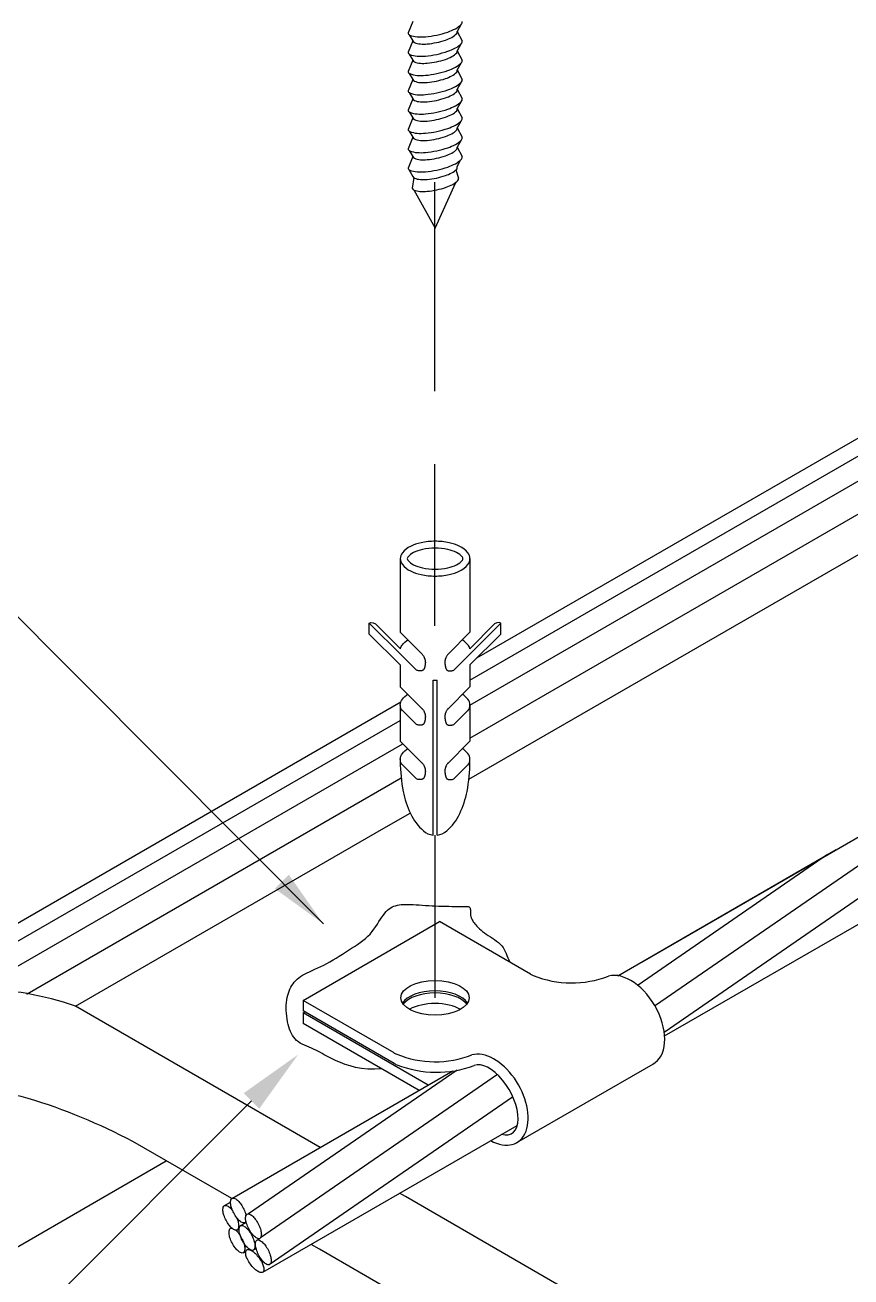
# Model space of a CAD drawing. Header units: millimetres. Extents: x -6476.3 to -6460.6, y -4783.2 to -4766.7.
# Drawn here: x -6471.027 to -6468.516, y -4774.077 to -4770.271 of the extents above; entities that cross this region are included whole.
import ezdxf

# ---------------------------------------------------------------- set-up
doc = ezdxf.new("R2010")
doc.units = ezdxf.units.MM
doc.header["$LTSCALE"] = 10
doc.linetypes.add('DASHDOT', pattern=[1, 0.5, -0.25, 0, -0.25])
doc.layers.add('Termotécnica', color=7, linetype='Continuous')

msp = doc.modelspace()

# ---------------------------------------------------------------- linework, layer by layer
at = {"layer": 'Termotécnica', "color": 2}
for p, q in [((-6469.8476, -4770.2604), (-6469.8626, -4770.2952)), ((-6469.7009, -4770.2688), (-6469.7128, -4770.2905)), ((-6469.7128, -4770.2905), (-6469.698, -4770.3189)), ((-6469.8476, -4770.3191), (-6469.8626, -4770.3538)), ((-6469.8588, -4770.3006), (-6469.8476, -4770.3191)), ((-6469.7009, -4770.3274), (-6469.7128, -4770.3491)), ((-6469.8588, -4770.3593), (-6469.8476, -4770.3777)), ((-6469.7128, -4770.3491), (-6469.698, -4770.3775)), ((-6469.8476, -4770.3777), (-6469.8626, -4770.4125)), ((-6469.7009, -4770.3861), (-6469.7128, -4770.4077)), ((-6469.7128, -4770.4077), (-6469.698, -4770.4362)), ((-6469.8476, -4770.4363), (-6469.8626, -4770.4711)), ((-6469.8588, -4770.4179), (-6469.8476, -4770.4363)), ((-6469.7009, -4770.4447), (-6469.7128, -4770.4664)), ((-6469.8588, -4770.4766), (-6469.8476, -4770.495)), ((-6469.7128, -4770.4664), (-6469.698, -4770.4948)), ((-6469.8476, -4770.495), (-6469.8626, -4770.5297)), ((-6469.7009, -4770.5033), (-6469.7128, -4770.525)), ((-6469.7128, -4770.525), (-6469.698, -4770.5534)), ((-6469.8476, -4770.5536), (-6469.8626, -4770.5884)), ((-6469.8588, -4770.5352), (-6469.8476, -4770.5536)), ((-6469.7009, -4770.562), (-6469.7128, -4770.5836)), ((-6469.8588, -4770.5938), (-6469.8476, -4770.6123)), ((-6469.7128, -4770.5836), (-6469.698, -4770.6121)), ((-6469.8476, -4770.6123), (-6469.8626, -4770.647)), ((-6469.7009, -4770.6206), (-6469.7128, -4770.6423)), ((-6469.8476, -4770.6709), (-6469.8626, -4770.7057)), ((-6469.8588, -4770.6525), (-6469.8476, -4770.6709)), ((-6469.7128, -4770.6423), (-6469.698, -4770.6707)), ((-6469.8597, -4770.7105), (-6469.8476, -4770.7311)), ((-6469.717, -4770.7113), (-6469.7092, -4770.7369)), ((-6469.7128, -4770.7025), (-6469.703, -4770.6813)), ((-6469.8453, -4770.735), (-6469.8499, -4770.7668)), ((-6469.7802, -4770.8882), (-6469.7174, -4770.7494)), ((-6469.845, -4770.7723), (-6469.7802, -4770.8882)), ((-6470.1198, -4773.0039), (-6471.4069, -4771.7112)), ((-6469.8861, -4771.8934), (-6469.8861, -4772.1168)), ((-6469.6744, -4771.8934), (-6469.6744, -4772.1168)), ((-6469.1511, -4773.1188), (-6467.2634, -4772.03)), ((-6469.9802, -4772.1225), (-6469.9802, -4772.0892)), ((-6469.8804, -4772.189), (-6469.9802, -4772.0892)), ((-6469.8861, -4772.2166), (-6469.9802, -4772.1225)), ((-6469.8855, -4772.1673), (-6469.9612, -4772.0916)), ((-6469.8861, -4772.1168), (-6469.8195, -4772.1833)), ((-6469.6744, -4772.1168), (-6469.7409, -4772.1833)), ((-6469.6801, -4772.189), (-6469.5803, -4772.0892)), ((-6469.675, -4772.1673), (-6469.5993, -4772.0916)), ((-6469.6744, -4772.2166), (-6469.5803, -4772.1225)), ((-6469.5803, -4772.1225), (-6469.5803, -4772.0892)), ((-6469.8804, -4772.189), (-6469.8371, -4772.2323)), ((-6469.6801, -4772.189), (-6469.7234, -4772.2323)), ((-6469.8861, -4772.2166), (-6469.8861, -4772.2831)), ((-6469.6744, -4772.2166), (-6469.6744, -4772.2831)), ((-6469.0833, -4773.3442), (-6467.1012, -4772.2025)), ((-6469.7861, -4772.7339), (-6469.7861, -4772.263)), ((-6469.7861, -4772.263), (-6469.7744, -4772.263)), ((-6469.7744, -4772.7339), (-6469.7744, -4772.263)), ((-6469.8861, -4772.2831), (-6469.8176, -4772.3516)), ((-6469.6744, -4772.2831), (-6469.7429, -4772.3516)), ((-6469.8861, -4772.3382), (-6469.8861, -4772.4484)), ((-6469.6744, -4772.3382), (-6469.6744, -4772.4484)), ((-6469.8804, -4772.3543), (-6469.8371, -4772.3976)), ((-6469.6801, -4772.3543), (-6469.7234, -4772.3976)), ((-6469.8861, -4772.4484), (-6469.8176, -4772.5168)), ((-6469.6744, -4772.4484), (-6469.7429, -4772.5168)), ((-6469.8804, -4772.5195), (-6469.8371, -4772.5628)), ((-6469.6801, -4772.5195), (-6469.7234, -4772.5628)), ((-6469.225, -4773.1615), (-6468.5608, -4772.778)), ((-6470.1816, -4773.2364), (-6469.7667, -4772.9969)), ((-6469.4898, -4773.1567), (-6469.7667, -4772.9969)), ((-6469.1511, -4773.1188), (-6469.1502, -4773.1183)), ((-6469.9047, -4773.3962), (-6470.1816, -4773.2364)), ((-6470.1816, -4773.2364), (-6470.1816, -4773.2683)), ((-6469.905, -4773.428), (-6470.1816, -4773.2683)), ((-6470.1816, -4773.2747), (-6470.176, -4773.2715)), ((-6469.8014, -4773.4942), (-6470.1816, -4773.2747)), ((-6470.1816, -4773.2747), (-6470.1816, -4773.3067)), ((-6469.8291, -4773.5102), (-6470.1816, -4773.3067)), ((-6470.3982, -4773.8387), (-6469.726, -4773.4507)), ((-6469.5318, -4773.6687), (-6469.1169, -4773.4292)), ((-6472.2702, -4775.474), (-6470.3382, -4773.5421)), ((-6470.304, -4774.0628), (-6469.5307, -4773.6164)), ((-6470.4203, -4773.8603), (-6470.4018, -4773.8497)), ((-6470.3713, -4773.9213), (-6470.3544, -4773.9115)), ((-6470.3812, -4773.9343), (-6470.3758, -4773.9312)), ((-6470.328, -4773.9832), (-6470.3262, -4773.9822)), ((-6470.3225, -4773.9658), (-6470.3126, -4773.9601)), ((-6470.3635, -4774.0037), (-6470.3557, -4773.9992)), ((-6470.3465, -4773.9939), (-6470.3447, -4773.9929)), ((-6470.3319, -4773.9951), (-6470.3245, -4773.9909))]:
    msp.add_line(p, q, dxfattribs=at)
at = {"layer": 'Termotécnica', "color": 1}
for p, q in [((-6469.6744, -4772.3387), (-6466.8234, -4770.6927)), ((-6469.6744, -4772.2628), (-6466.9746, -4770.704)), ((-6469.6744, -4772.4394), (-6466.6725, -4770.7062)), ((-6469.6774, -4772.5639), (-6466.5258, -4770.7443)), ((-6467.2352, -4772.06), (-6469.0843, -4773.3339)), ((-6471.3218, -4773.2139), (-6469.8861, -4772.385)), ((-6467.8164, -4772.3604), (-6469.1104, -4773.2519)), ((-6471.1707, -4773.2025), (-6469.8781, -4772.4563)), ((-6471.0197, -4773.2161), (-6469.8835, -4772.5601)), ((-6469.936, -4772.7133), (-6469.8559, -4772.667)), ((-6470.873, -4773.2542), (-6469.936, -4772.7133)), ((-6468.5874, -4772.7933), (-6469.1635, -4773.1902)), ((-6469.7133, -4773.4485), (-6470.3473, -4773.8853)), ((-6469.5906, -4773.4622), (-6470.3106, -4773.9582)), ((-6469.5449, -4773.5306), (-6470.2845, -4774.0402))]:
    msp.add_line(p, q, dxfattribs=at)
at = {"layer": 'Termotécnica', "color": 1, "linetype": 'DASHDOT'}
for p, q in [((-6469.7811, -4771.3842), (-6469.7811, -4770.7486)), ((-6469.7811, -4772.0973), (-6469.7811, -4771.6065)), ((-6469.7805, -4773.2284), (-6469.7805, -4772.7339))]:
    msp.add_line(p, q, dxfattribs=at)
at = {"layer": 'Termotécnica', "color": 3}
for p, q in [((-6469.653, -4772.1952), (-6467.2124, -4770.7862)), ((-6471.565, -4773.2991), (-6469.8845, -4772.3289)), ((-6470.1293, -4773.6835), (-6470.873, -4773.2542)), ((-6470.3984, -4773.839), (-6470.699, -4773.6654)), ((-6471.8275, -4774.4345), (-6470.5972, -4773.7242)), ((-6469.8704, -4773.833), (-6469.8882, -4773.8228)), ((-6468.7656, -4774.4709), (-6469.8704, -4773.833)), ((-6470.132, -4773.9928), (-6470.1573, -4773.9782)), ((-6468.8951, -4774.7069), (-6470.132, -4773.9928))]:
    msp.add_line(p, q, dxfattribs=at)
at = {"layer": 'Termotécnica', "color": 1}
for points in [[(-6469.8626, -4770.2952, 0.24548), (-6469.8574, -4770.3015, 0.082009), (-6469.8349, -4770.3068, 0.04047), (-6469.8095, -4770.3066, 0.029714), (-6469.7752, -4770.3014, 0.029714), (-6469.7419, -4770.2922, 0.04047), (-6469.7185, -4770.2821, 0.082009), (-6469.7002, -4770.2681, 0.24548), (-6469.698, -4770.2603, 0.24548)], [(-6469.8476, -4770.3191, 0.24548), (-6469.8433, -4770.3242, 0.082009), (-6469.8249, -4770.3286, 0.04047), (-6469.8041, -4770.3284, 0.029714), (-6469.7761, -4770.3242, 0.029714), (-6469.7488, -4770.3167, 0.04047), (-6469.7296, -4770.3084, 0.082009), (-6469.7146, -4770.2969, 0.24548), (-6469.7128, -4770.2905, 0.24548)], [(-6469.8626, -4770.3538, 0.24548), (-6469.8574, -4770.3601, 0.082009), (-6469.8349, -4770.3655, 0.04047), (-6469.8095, -4770.3652, 0.029714), (-6469.7752, -4770.3601, 0.029714), (-6469.7419, -4770.3509, 0.04047), (-6469.7185, -4770.3408, 0.082009), (-6469.7002, -4770.3267, 0.24548), (-6469.698, -4770.3189, 0.24548)], [(-6469.8476, -4770.3777, 0.24548), (-6469.8433, -4770.3828, 0.082009), (-6469.8249, -4770.3872, 0.04047), (-6469.8041, -4770.387, 0.029714), (-6469.7761, -4770.3828, 0.029714), (-6469.7488, -4770.3753, 0.04047), (-6469.7296, -4770.367, 0.082009), (-6469.7146, -4770.3555, 0.24548), (-6469.7128, -4770.3491, 0.24548)], [(-6469.8626, -4770.4125, 0.24548), (-6469.8574, -4770.4187, 0.082009), (-6469.8349, -4770.4241, 0.04047), (-6469.8095, -4770.4239, 0.029714), (-6469.7752, -4770.4187, 0.029714), (-6469.7419, -4770.4095, 0.04047), (-6469.7185, -4770.3994, 0.082009), (-6469.7002, -4770.3854, 0.24548), (-6469.698, -4770.3775, 0.24548)], [(-6469.8476, -4770.4363, 0.24548), (-6469.8433, -4770.4415, 0.082009), (-6469.8249, -4770.4459, 0.04047), (-6469.8041, -4770.4457, 0.029714), (-6469.7761, -4770.4415, 0.029714), (-6469.7488, -4770.4339, 0.04047), (-6469.7296, -4770.4256, 0.082009), (-6469.7146, -4770.4141, 0.24548), (-6469.7128, -4770.4077, 0.24548)], [(-6469.8626, -4770.4711, 0.24548), (-6469.8574, -4770.4774, 0.082009), (-6469.8349, -4770.4828, 0.04047), (-6469.8095, -4770.4825, 0.029714), (-6469.7752, -4770.4773, 0.029714), (-6469.7419, -4770.4682, 0.04047), (-6469.7185, -4770.458, 0.082009), (-6469.7002, -4770.444, 0.24548), (-6469.698, -4770.4362, 0.24548)], [(-6469.8476, -4770.495, 0.24548), (-6469.8433, -4770.5001, 0.082009), (-6469.8249, -4770.5045, 0.04047), (-6469.8041, -4770.5043, 0.029714), (-6469.7761, -4770.5001, 0.029714), (-6469.7488, -4770.4926, 0.04047), (-6469.7296, -4770.4843, 0.082009), (-6469.7146, -4770.4728, 0.24548), (-6469.7128, -4770.4664, 0.24548)], [(-6469.8626, -4770.5297, 0.24548), (-6469.8574, -4770.536, 0.082009), (-6469.8349, -4770.5414, 0.04047), (-6469.8095, -4770.5411, 0.029714), (-6469.7752, -4770.536, 0.029714), (-6469.7419, -4770.5268, 0.04047), (-6469.7185, -4770.5167, 0.082009), (-6469.7002, -4770.5026, 0.24548), (-6469.698, -4770.4948, 0.24548)], [(-6469.8476, -4770.5536, 0.24548), (-6469.8433, -4770.5587, 0.082009), (-6469.8249, -4770.5632, 0.04047), (-6469.8041, -4770.563, 0.029714), (-6469.7761, -4770.5587, 0.029714), (-6469.7488, -4770.5512, 0.04047), (-6469.7296, -4770.5429, 0.082009), (-6469.7146, -4770.5314, 0.24548), (-6469.7128, -4770.525, 0.24548)], [(-6469.8626, -4770.5884, 0.24548), (-6469.8574, -4770.5946, 0.082009), (-6469.8349, -4770.6, 0.04047), (-6469.8095, -4770.5998, 0.029714), (-6469.7752, -4770.5946, 0.029714), (-6469.7419, -4770.5854, 0.04047), (-6469.7185, -4770.5753, 0.082009), (-6469.7002, -4770.5613, 0.24548), (-6469.698, -4770.5534, 0.24548)], [(-6469.8476, -4770.6123, 0.24548), (-6469.8433, -4770.6174, 0.082009), (-6469.8249, -4770.6218, 0.04047), (-6469.8041, -4770.6216, 0.029714), (-6469.7761, -4770.6174, 0.029714), (-6469.7488, -4770.6098, 0.04047), (-6469.7296, -4770.6016, 0.082009), (-6469.7146, -4770.5901, 0.24548), (-6469.7128, -4770.5836, 0.24548)], [(-6469.8626, -4770.647, 0.24548), (-6469.8574, -4770.6533, 0.082009), (-6469.8349, -4770.6587, 0.04047), (-6469.8095, -4770.6584, 0.029714), (-6469.7752, -4770.6533, 0.029714), (-6469.7419, -4770.6441, 0.04047), (-6469.7185, -4770.634, 0.082009), (-6469.7002, -4770.6199, 0.24548), (-6469.698, -4770.6121, 0.24548)], [(-6469.8626, -4770.7057, 0.24548), (-6469.8574, -4770.7119, 0.082009), (-6469.8349, -4770.7173, 0.04047), (-6469.8095, -4770.7171, 0.029714), (-6469.7752, -4770.7119, 0.029714), (-6469.7419, -4770.7027, 0.04047), (-6469.7185, -4770.6926, 0.082009), (-6469.7002, -4770.6785, 0.24548), (-6469.698, -4770.6707, 0.24548)], [(-6469.8476, -4770.6709, 0.24548), (-6469.8433, -4770.676, 0.082009), (-6469.8249, -4770.6804, 0.04047), (-6469.8041, -4770.6802, 0.029714), (-6469.7761, -4770.676, 0.029714), (-6469.7488, -4770.6685, 0.04047), (-6469.7296, -4770.6602, 0.082009), (-6469.7146, -4770.6487, 0.24548), (-6469.7128, -4770.6423, 0.24548)], [(-6469.8476, -4770.7311, 0.24548), (-6469.8433, -4770.7362, 0.082009), (-6469.8249, -4770.7406, 0.04047), (-6469.8041, -4770.7404, 0.029714), (-6469.7761, -4770.7362, 0.029714), (-6469.7488, -4770.7287, 0.04047), (-6469.7296, -4770.7204, 0.082009), (-6469.7146, -4770.7089, 0.24548), (-6469.7128, -4770.7025, 0.24548)], [(-6469.8499, -4770.7668, 0.24548), (-6469.8455, -4770.7721, 0.082009), (-6469.8262, -4770.7767, 0.04047), (-6469.8045, -4770.7765, 0.029714), (-6469.7752, -4770.7721, 0.029714), (-6469.7467, -4770.7642, 0.04047), (-6469.7267, -4770.7556, 0.082009), (-6469.711, -4770.7436, 0.24548), (-6469.7092, -4770.7369, 0.24548)]]:
    msp.add_lwpolyline(points, format="xyb", dxfattribs=at)
at = {"layer": 'Termotécnica', "color": 2}
for points in [[(-6469.6744, -4771.8934, 0.174705), (-6469.6809, -4771.8755, 0.104203), (-6469.7054, -4771.856, 0.064948), (-6469.7374, -4771.8449, 0.051099), (-6469.7802, -4771.8405, 0.051099), (-6469.823, -4771.8449, 0.064948), (-6469.8551, -4771.856, 0.104203), (-6469.8796, -4771.8755, 0.174705), (-6469.8861, -4771.8934, 0.174705), (-6469.8796, -4771.9113, 0.104203), (-6469.8551, -4771.9308, 0.064948), (-6469.823, -4771.9419, 0.051099), (-6469.7802, -4771.9463, 0.051099), (-6469.7374, -4771.9419, 0.064948), (-6469.7054, -4771.9308, 0.104203), (-6469.6809, -4771.9113, 0.174705)], [(-6469.6956, -4771.8934, 0.174705), (-6469.6972, -4771.889, 0.104203), (-6469.7149, -4771.8749, 0.064948), (-6469.7417, -4771.8656, 0.051099), (-6469.7802, -4771.8616, 0.051099), (-6469.8187, -4771.8656, 0.064948), (-6469.8456, -4771.8749, 0.104203), (-6469.8633, -4771.889, 0.174705), (-6469.8649, -4771.8934, 0.174705), (-6469.8633, -4771.8978, 0.104203), (-6469.8456, -4771.9119, 0.064948), (-6469.8187, -4771.9212, 0.051099), (-6469.7802, -4771.9251, 0.051099), (-6469.7417, -4771.9212, 0.064948), (-6469.7149, -4771.9119, 0.104203), (-6469.6972, -4771.8978, 0.174705)], [(-6470.3131, -4773.9604, -0.207457), (-6470.3187, -4773.9607, -0.095933), (-6470.3289, -4773.9547, -0.052726), (-6470.3377, -4773.9452, -0.039847), (-6470.3468, -4773.9306, -0.039847), (-6470.3534, -4773.9148, -0.052726), (-6470.3561, -4773.9022, -0.095933), (-6470.3552, -4773.8904, -0.207457), (-6470.3516, -4773.886, -0.207457), (-6470.3459, -4773.8856, -0.095933), (-6470.3357, -4773.8916, -0.052726), (-6470.327, -4773.9012, -0.039847), (-6470.3179, -4773.9157, -0.039847), (-6470.3113, -4773.9315, -0.052726), (-6470.3085, -4773.9442, -0.095933), (-6470.3095, -4773.956, -0.207457)], [(-6470.3327, -4773.9956, -0.207457), (-6470.3383, -4773.996, -0.095933), (-6470.3485, -4773.99, -0.052726), (-6470.3573, -4773.9804, -0.039847), (-6470.3664, -4773.9659, -0.039847), (-6470.373, -4773.9501, -0.052726), (-6470.3758, -4773.9374, -0.095933), (-6470.3748, -4773.9256, -0.207457), (-6470.3712, -4773.9213, -0.207457), (-6470.3656, -4773.9209, -0.095933), (-6470.3554, -4773.9269, -0.052726), (-6470.3466, -4773.9364, -0.039847), (-6470.3375, -4773.951, -0.039847), (-6470.3309, -4773.9668, -0.052726), (-6470.3281, -4773.9794, -0.095933), (-6470.3291, -4773.9912, -0.207457)], [(-6470.2832, -4774.0397, -0.207457), (-6470.2889, -4774.0401, -0.095933), (-6470.2991, -4774.0341, -0.052726), (-6470.3078, -4774.0245, -0.039847), (-6470.3169, -4774.01, -0.039847), (-6470.3235, -4773.9942, -0.052726), (-6470.3263, -4773.9815, -0.095933), (-6470.3253, -4773.9697, -0.207457), (-6470.3217, -4773.9653, -0.207457), (-6470.3161, -4773.9649, -0.095933), (-6470.3059, -4773.9709, -0.052726), (-6470.2971, -4773.9805, -0.039847), (-6470.288, -4773.995, -0.039847), (-6470.2814, -4774.0108, -0.052726), (-6470.2787, -4774.0235, -0.095933), (-6470.2796, -4774.0353, -0.207457)], [(-6470.304, -4774.0628, -0.207457), (-6470.3095, -4774.064, -0.095933), (-6470.3205, -4774.0596, -0.052726), (-6470.3305, -4774.0514, -0.039847), (-6470.3416, -4774.0384, -0.039847), (-6470.3505, -4774.0237, -0.052726), (-6470.3551, -4774.0116, -0.095933), (-6470.3558, -4773.9997, -0.207457), (-6470.3529, -4773.9949, -0.207457), (-6470.3474, -4773.9937, -0.095933), (-6470.3364, -4773.9981, -0.052726), (-6470.3264, -4774.0063, -0.039847), (-6470.3153, -4774.0194, -0.039847), (-6470.3064, -4774.034, -0.052726), (-6470.3018, -4774.0462, -0.095933), (-6470.3011, -4774.058, -0.207457)]]:
    msp.add_lwpolyline(points, format="xyb", close=True, dxfattribs=at)
for points in [[(-6469.9802, -4772.0892), (-6469.9754, -4772.0873), (-6469.9682, -4772.0882), (-6469.9612, -4772.0916)], [(-6469.5803, -4772.0892), (-6469.5851, -4772.0873), (-6469.5923, -4772.0882), (-6469.5993, -4772.0916)], [(-6469.8195, -4772.1833), (-6469.8182, -4772.1855), (-6469.817, -4772.1874), (-6469.8159, -4772.1891), (-6469.815, -4772.1907), (-6469.8143, -4772.1921), (-6469.8136, -4772.1934), (-6469.8131, -4772.1946), (-6469.8126, -4772.1956), (-6469.8122, -4772.1966), (-6469.8119, -4772.1975), (-6469.8116, -4772.1984), (-6469.8113, -4772.1992), (-6469.8111, -4772.2), (-6469.8109, -4772.2008), (-6469.8107, -4772.2016), (-6469.8105, -4772.2024), (-6469.8104, -4772.2032), (-6469.8103, -4772.2041), (-6469.8101, -4772.205), (-6469.8101, -4772.2059), (-6469.81, -4772.2068), (-6469.8099, -4772.2078), (-6469.8099, -4772.2088), (-6469.8099, -4772.2097), (-6469.81, -4772.2108), (-6469.81, -4772.2118), (-6469.8101, -4772.2128), (-6469.8102, -4772.2138), (-6469.8104, -4772.2148), (-6469.8105, -4772.2158), (-6469.8106, -4772.2168), (-6469.8108, -4772.2178), (-6469.8109, -4772.2187), (-6469.8111, -4772.2197), (-6469.8113, -4772.2206), (-6469.8114, -4772.2215), (-6469.8116, -4772.2224), (-6469.8118, -4772.2233), (-6469.812, -4772.2241), (-6469.8123, -4772.2249), (-6469.8125, -4772.2258), (-6469.8128, -4772.2265), (-6469.8131, -4772.2273), (-6469.8134, -4772.228), (-6469.8138, -4772.2287), (-6469.8142, -4772.2294), (-6469.8146, -4772.23), (-6469.815, -4772.2306), (-6469.8154, -4772.2311), (-6469.8159, -4772.2316), (-6469.8163, -4772.232), (-6469.8168, -4772.2324), (-6469.8173, -4772.2328), (-6469.8178, -4772.2331), (-6469.8183, -4772.2333), (-6469.8188, -4772.2336), (-6469.8194, -4772.2338), (-6469.8199, -4772.234), (-6469.8205, -4772.2341), (-6469.8211, -4772.2343), (-6469.8218, -4772.2344), (-6469.8225, -4772.2345), (-6469.8233, -4772.2346), (-6469.8242, -4772.2347), (-6469.8252, -4772.2347), (-6469.8263, -4772.2348), (-6469.8276, -4772.2348), (-6469.8291, -4772.2346), (-6469.8307, -4772.2343), (-6469.8326, -4772.2339), (-6469.8347, -4772.2332), (-6469.8371, -4772.2323)], [(-6469.7409, -4772.1833), (-6469.7423, -4772.1855), (-6469.7435, -4772.1874), (-6469.7445, -4772.1891), (-6469.7454, -4772.1907), (-6469.7462, -4772.1921), (-6469.7468, -4772.1934), (-6469.7474, -4772.1946), (-6469.7478, -4772.1956), (-6469.7482, -4772.1966), (-6469.7486, -4772.1975), (-6469.7489, -4772.1984), (-6469.7492, -4772.1992), (-6469.7494, -4772.2), (-6469.7496, -4772.2008), (-6469.7498, -4772.2016), (-6469.7499, -4772.2024), (-6469.7501, -4772.2032), (-6469.7502, -4772.2041), (-6469.7503, -4772.205), (-6469.7504, -4772.2059), (-6469.7505, -4772.2068), (-6469.7505, -4772.2078), (-6469.7505, -4772.2088), (-6469.7505, -4772.2097), (-6469.7505, -4772.2108), (-6469.7504, -4772.2118), (-6469.7503, -4772.2128), (-6469.7502, -4772.2138), (-6469.7501, -4772.2148), (-6469.75, -4772.2158), (-6469.7498, -4772.2168), (-6469.7497, -4772.2178), (-6469.7495, -4772.2187), (-6469.7494, -4772.2197), (-6469.7492, -4772.2206), (-6469.749, -4772.2215), (-6469.7489, -4772.2224), (-6469.7487, -4772.2233), (-6469.7484, -4772.2241), (-6469.7482, -4772.2249), (-6469.7479, -4772.2258), (-6469.7477, -4772.2265), (-6469.7474, -4772.2273), (-6469.747, -4772.228), (-6469.7467, -4772.2287), (-6469.7463, -4772.2294), (-6469.7459, -4772.23), (-6469.7455, -4772.2306), (-6469.7451, -4772.2311), (-6469.7446, -4772.2316), (-6469.7441, -4772.232), (-6469.7437, -4772.2324), (-6469.7432, -4772.2328), (-6469.7427, -4772.2331), (-6469.7422, -4772.2333), (-6469.7416, -4772.2336), (-6469.7411, -4772.2338), (-6469.7406, -4772.234), (-6469.74, -4772.2341), (-6469.7394, -4772.2343), (-6469.7387, -4772.2344), (-6469.738, -4772.2345), (-6469.7372, -4772.2346), (-6469.7363, -4772.2347), (-6469.7353, -4772.2347), (-6469.7341, -4772.2348), (-6469.7329, -4772.2348), (-6469.7314, -4772.2346), (-6469.7298, -4772.2343), (-6469.7279, -4772.2339), (-6469.7258, -4772.2332), (-6469.7234, -4772.2323)], [(-6469.8195, -4772.3486), (-6469.8182, -4772.3507), (-6469.817, -4772.3526), (-6469.8159, -4772.3544), (-6469.815, -4772.3559), (-6469.8143, -4772.3574), (-6469.8136, -4772.3586), (-6469.8131, -4772.3598), (-6469.8126, -4772.3609), (-6469.8122, -4772.3618), (-6469.8119, -4772.3628), (-6469.8116, -4772.3636), (-6469.8113, -4772.3644), (-6469.8111, -4772.3652), (-6469.8109, -4772.366), (-6469.8107, -4772.3668), (-6469.8105, -4772.3676), (-6469.8104, -4772.3685), (-6469.8103, -4772.3693), (-6469.8101, -4772.3702), (-6469.8101, -4772.3711), (-6469.81, -4772.3721), (-6469.8099, -4772.373), (-6469.8099, -4772.374), (-6469.8099, -4772.375), (-6469.81, -4772.376), (-6469.81, -4772.377), (-6469.8101, -4772.378), (-6469.8102, -4772.379), (-6469.8104, -4772.38), (-6469.8105, -4772.381), (-6469.8106, -4772.382), (-6469.8108, -4772.383), (-6469.8109, -4772.384), (-6469.8111, -4772.3849), (-6469.8113, -4772.3858), (-6469.8114, -4772.3868), (-6469.8116, -4772.3876), (-6469.8118, -4772.3885), (-6469.812, -4772.3894), (-6469.8123, -4772.3902), (-6469.8125, -4772.391), (-6469.8128, -4772.3918), (-6469.8131, -4772.3926), (-6469.8134, -4772.3933), (-6469.8138, -4772.394), (-6469.8142, -4772.3946), (-6469.8146, -4772.3953), (-6469.815, -4772.3958), (-6469.8154, -4772.3964), (-6469.8159, -4772.3968), (-6469.8163, -4772.3973), (-6469.8168, -4772.3976), (-6469.8173, -4772.398), (-6469.8178, -4772.3983), (-6469.8183, -4772.3986), (-6469.8188, -4772.3988), (-6469.8194, -4772.399), (-6469.8199, -4772.3992), (-6469.8205, -4772.3994), (-6469.8211, -4772.3995), (-6469.8218, -4772.3996), (-6469.8225, -4772.3997), (-6469.8233, -4772.3998), (-6469.8242, -4772.3999), (-6469.8252, -4772.4), (-6469.8263, -4772.4), (-6469.8276, -4772.4), (-6469.8291, -4772.3999), (-6469.8307, -4772.3996), (-6469.8326, -4772.3991), (-6469.8347, -4772.3985), (-6469.8371, -4772.3976)], [(-6469.7409, -4772.3486), (-6469.7423, -4772.3507), (-6469.7435, -4772.3526), (-6469.7445, -4772.3544), (-6469.7454, -4772.3559), (-6469.7462, -4772.3574), (-6469.7468, -4772.3586), (-6469.7474, -4772.3598), (-6469.7478, -4772.3609), (-6469.7482, -4772.3618), (-6469.7486, -4772.3628), (-6469.7489, -4772.3636), (-6469.7492, -4772.3644), (-6469.7494, -4772.3652), (-6469.7496, -4772.366), (-6469.7498, -4772.3668), (-6469.7499, -4772.3676), (-6469.7501, -4772.3685), (-6469.7502, -4772.3693), (-6469.7503, -4772.3702), (-6469.7504, -4772.3711), (-6469.7505, -4772.3721), (-6469.7505, -4772.373), (-6469.7505, -4772.374), (-6469.7505, -4772.375), (-6469.7505, -4772.376), (-6469.7504, -4772.377), (-6469.7503, -4772.378), (-6469.7502, -4772.379), (-6469.7501, -4772.38), (-6469.75, -4772.381), (-6469.7498, -4772.382), (-6469.7497, -4772.383), (-6469.7495, -4772.384), (-6469.7494, -4772.3849), (-6469.7492, -4772.3858), (-6469.749, -4772.3868), (-6469.7489, -4772.3876), (-6469.7487, -4772.3885), (-6469.7484, -4772.3894), (-6469.7482, -4772.3902), (-6469.7479, -4772.391), (-6469.7477, -4772.3918), (-6469.7474, -4772.3926), (-6469.747, -4772.3933), (-6469.7467, -4772.394), (-6469.7463, -4772.3946), (-6469.7459, -4772.3953), (-6469.7455, -4772.3958), (-6469.7451, -4772.3964), (-6469.7446, -4772.3968), (-6469.7441, -4772.3973), (-6469.7437, -4772.3976), (-6469.7432, -4772.398), (-6469.7427, -4772.3983), (-6469.7422, -4772.3986), (-6469.7416, -4772.3988), (-6469.7411, -4772.399), (-6469.7406, -4772.3992), (-6469.74, -4772.3994), (-6469.7394, -4772.3995), (-6469.7387, -4772.3996), (-6469.738, -4772.3997), (-6469.7372, -4772.3998), (-6469.7363, -4772.3999), (-6469.7353, -4772.4), (-6469.7341, -4772.4), (-6469.7329, -4772.4), (-6469.7314, -4772.3999), (-6469.7298, -4772.3996), (-6469.7279, -4772.3991), (-6469.7258, -4772.3985), (-6469.7234, -4772.3976)], [(-6469.8195, -4772.5138), (-6469.8182, -4772.516), (-6469.817, -4772.5179), (-6469.8159, -4772.5196), (-6469.815, -4772.5212), (-6469.8143, -4772.5226), (-6469.8136, -4772.5239), (-6469.8131, -4772.525), (-6469.8126, -4772.5261), (-6469.8122, -4772.5271), (-6469.8119, -4772.528), (-6469.8116, -4772.5289), (-6469.8113, -4772.5297), (-6469.8111, -4772.5305), (-6469.8109, -4772.5313), (-6469.8107, -4772.5321), (-6469.8105, -4772.5329), (-6469.8104, -4772.5337), (-6469.8103, -4772.5346), (-6469.8101, -4772.5355), (-6469.8101, -4772.5364), (-6469.81, -4772.5373), (-6469.8099, -4772.5383), (-6469.8099, -4772.5392), (-6469.8099, -4772.5402), (-6469.81, -4772.5412), (-6469.81, -4772.5422), (-6469.8101, -4772.5433), (-6469.8102, -4772.5443), (-6469.8104, -4772.5453), (-6469.8105, -4772.5463), (-6469.8106, -4772.5473), (-6469.8108, -4772.5483), (-6469.8109, -4772.5492), (-6469.8111, -4772.5502), (-6469.8113, -4772.5511), (-6469.8114, -4772.552), (-6469.8116, -4772.5529), (-6469.8118, -4772.5538), (-6469.812, -4772.5546), (-6469.8123, -4772.5554), (-6469.8125, -4772.5562), (-6469.8128, -4772.557), (-6469.8131, -4772.5578), (-6469.8134, -4772.5585), (-6469.8138, -4772.5592), (-6469.8142, -4772.5599), (-6469.8146, -4772.5605), (-6469.815, -4772.5611), (-6469.8154, -4772.5616), (-6469.8159, -4772.5621), (-6469.8163, -4772.5625), (-6469.8168, -4772.5629), (-6469.8173, -4772.5632), (-6469.8178, -4772.5635), (-6469.8183, -4772.5638), (-6469.8188, -4772.5641), (-6469.8194, -4772.5643), (-6469.8199, -4772.5644), (-6469.8205, -4772.5646), (-6469.8211, -4772.5647), (-6469.8218, -4772.5649), (-6469.8225, -4772.565), (-6469.8233, -4772.5651), (-6469.8242, -4772.5652), (-6469.8252, -4772.5652), (-6469.8263, -4772.5653), (-6469.8276, -4772.5652), (-6469.8291, -4772.5651), (-6469.8307, -4772.5648), (-6469.8326, -4772.5644), (-6469.8347, -4772.5637), (-6469.8371, -4772.5628)], [(-6469.7409, -4772.5138), (-6469.7423, -4772.516), (-6469.7435, -4772.5179), (-6469.7445, -4772.5196), (-6469.7454, -4772.5212), (-6469.7462, -4772.5226), (-6469.7468, -4772.5239), (-6469.7474, -4772.525), (-6469.7478, -4772.5261), (-6469.7482, -4772.5271), (-6469.7486, -4772.528), (-6469.7489, -4772.5289), (-6469.7492, -4772.5297), (-6469.7494, -4772.5305), (-6469.7496, -4772.5313), (-6469.7498, -4772.5321), (-6469.7499, -4772.5329), (-6469.7501, -4772.5337), (-6469.7502, -4772.5346), (-6469.7503, -4772.5355), (-6469.7504, -4772.5364), (-6469.7505, -4772.5373), (-6469.7505, -4772.5383), (-6469.7505, -4772.5392), (-6469.7505, -4772.5402), (-6469.7505, -4772.5412), (-6469.7504, -4772.5422), (-6469.7503, -4772.5433), (-6469.7502, -4772.5443), (-6469.7501, -4772.5453), (-6469.75, -4772.5463), (-6469.7498, -4772.5473), (-6469.7497, -4772.5483), (-6469.7495, -4772.5492), (-6469.7494, -4772.5502), (-6469.7492, -4772.5511), (-6469.749, -4772.552), (-6469.7489, -4772.5529), (-6469.7487, -4772.5538), (-6469.7484, -4772.5546), (-6469.7482, -4772.5554), (-6469.7479, -4772.5562), (-6469.7477, -4772.557), (-6469.7474, -4772.5578), (-6469.747, -4772.5585), (-6469.7467, -4772.5592), (-6469.7463, -4772.5599), (-6469.7459, -4772.5605), (-6469.7455, -4772.5611), (-6469.7451, -4772.5616), (-6469.7446, -4772.5621), (-6469.7441, -4772.5625), (-6469.7437, -4772.5629), (-6469.7432, -4772.5632), (-6469.7427, -4772.5635), (-6469.7422, -4772.5638), (-6469.7416, -4772.5641), (-6469.7411, -4772.5643), (-6469.7406, -4772.5644), (-6469.74, -4772.5646), (-6469.7394, -4772.5647), (-6469.7387, -4772.5649), (-6469.738, -4772.565), (-6469.7372, -4772.5651), (-6469.7363, -4772.5652), (-6469.7353, -4772.5652), (-6469.7341, -4772.5653), (-6469.7329, -4772.5652), (-6469.7314, -4772.5651), (-6469.7298, -4772.5648), (-6469.7279, -4772.5644), (-6469.7258, -4772.5637), (-6469.7234, -4772.5628)]]:
    msp.add_lwpolyline(points, dxfattribs=at)
for points in [[(-6469.8855, -4772.1673, -0.122515), (-6469.8796, -4772.1551, -0.074458), (-6469.8628, -4772.1401, -0.064948)], [(-6469.675, -4772.1673, 0.122515), (-6469.6809, -4772.1551, 0.074458), (-6469.6976, -4772.1401, 0.064948)], [(-6469.8861, -4772.3382, -0.174705), (-6469.8796, -4772.3203, -0.074458), (-6469.8628, -4772.3053, -0.064948)], [(-6469.6744, -4772.3382, 0.174705), (-6469.6809, -4772.3203, 0.074458), (-6469.6976, -4772.3053, 0.064948)], [(-6469.8796, -4772.3562, -0.174705), (-6469.8861, -4772.3382, -0.174705)], [(-6469.8804, -4772.3543, -0.021127), (-6469.8819, -4772.3529, -0.170198)], [(-6469.6809, -4772.3562, 0.174705), (-6469.6744, -4772.3382, 0.174705)], [(-6469.6801, -4772.3543, 0.021127), (-6469.6785, -4772.3529, 0.170198)], [(-6469.8861, -4772.5035, -0.174705), (-6469.8796, -4772.4856, -0.074458), (-6469.8628, -4772.4705, -0.064948)], [(-6469.886, -4772.5003, 0.005298), (-6469.8861, -4772.5103, 0.048405), (-6469.8773, -4772.6011, 0.062165), (-6469.8551, -4772.6686, 0.102796), (-6469.8157, -4772.7209, 0.153617), (-6469.7861, -4772.7339, 0.181773)], [(-6469.8819, -4772.5182, -0.138405), (-6469.8861, -4772.5035, -0.174705)], [(-6469.7744, -4772.7339, 0.153617), (-6469.7448, -4772.7209, 0.102796), (-6469.7053, -4772.6686, 0.062165), (-6469.6831, -4772.6011, 0.048405), (-6469.6743, -4772.5103, 0.005298), (-6469.6744, -4772.5003, 0.062165)], [(-6469.6744, -4772.5035, 0.174705), (-6469.6809, -4772.4856, 0.074458), (-6469.6976, -4772.4705, 0.064948)], [(-6469.6809, -4772.5214, 0.174705), (-6469.6744, -4772.5035, 0.174705)], [(-6469.8804, -4772.5195, -0.021127), (-6469.8819, -4772.5182, -0.170198)], [(-6469.6801, -4772.5195, 0.021127), (-6469.6785, -4772.5182, 0.170198)], [(-6470.3586, -4773.9124, -0.207457), (-6470.3642, -4773.9128, -0.095933), (-6470.3744, -4773.9068, -0.052726), (-6470.3832, -4773.8973, -0.039847), (-6470.3923, -4773.8827, -0.039847), (-6470.3989, -4773.8669, -0.052726), (-6470.4017, -4773.8542, -0.095933), (-6470.4007, -4773.8424, -0.207457), (-6470.3971, -4773.8381, -0.207457), (-6470.3915, -4773.8377, -0.095933), (-6470.3813, -4773.8437, -0.052726), (-6470.3725, -4773.8532, -0.039847), (-6470.3634, -4773.8678, -0.039847), (-6470.3568, -4773.8836, -0.027092), (-6470.355, -4773.89, -0.095933)], [(-6470.3819, -4773.9347, -0.207457), (-6470.3876, -4773.9351, -0.095933), (-6470.3978, -4773.9291, -0.052726), (-6470.4065, -4773.9196, -0.039847), (-6470.4156, -4773.905, -0.039847), (-6470.4223, -4773.8892, -0.052726), (-6470.425, -4773.8766, -0.095933), (-6470.424, -4773.8648, -0.207457), (-6470.4204, -4773.8604, -0.207457), (-6470.4148, -4773.86, -0.095933), (-6470.4046, -4773.866, -0.052726), (-6470.3958, -4773.8756, -0.001764), (-6470.3954, -4773.8762, -0.039847)], [(-6470.3837, -4773.8966, -0.023019), (-6470.3801, -4773.9059, -0.052726), (-6470.3774, -4773.9186, -0.095933), (-6470.3784, -4773.9304, -0.207457), (-6470.3819, -4773.9347, -0.207457)], [(-6470.3551, -4773.9084, -0.1939), (-6470.3586, -4773.9124, -0.207457)], [(-6470.3635, -4774.0037, -0.207457), (-6470.3691, -4774.0041, -0.095933), (-6470.3793, -4773.9981, -0.052726), (-6470.3881, -4773.9885, -0.039847), (-6470.3972, -4773.974, -0.039847), (-6470.4038, -4773.9582, -0.052726), (-6470.4065, -4773.9455, -0.095933), (-6470.4056, -4773.9337, -0.207457), (-6470.402, -4773.9293, -0.130458), (-6470.3984, -4773.9286, -0.095933)], [(-6470.3855, -4773.9355, -0.049151), (-6470.3774, -4773.9445, -0.039847), (-6470.3683, -4773.9591, -0.039847), (-6470.3617, -4773.9749, -0.052726), (-6470.3589, -4773.9875, -0.095933), (-6470.3599, -4773.9993, -0.207457), (-6470.3635, -4774.0037, -0.207457)]]:
    msp.add_lwpolyline(points, format="xyb", dxfattribs=at)
at = {"layer": 'Termotécnica', "color": 1}
msp.add_lwpolyline([(-6469.943, -4773.4444), (-6469.9642, -4773.446), (-6469.9844, -4773.4456), (-6470.0036, -4773.4436), (-6470.0217, -4773.4402), (-6470.0386, -4773.4359), (-6470.0541, -4773.4309), (-6470.0682, -4773.4256), (-6470.0807, -4773.4203), (-6470.0916, -4773.4152), (-6470.1012, -4773.4105), (-6470.1095, -4773.406), (-6470.117, -4773.4018), (-6470.1238, -4773.3979), (-6470.1303, -4773.3942), (-6470.1365, -4773.3907), (-6470.1429, -4773.3875), (-6470.1496, -4773.3844), (-6470.1564, -4773.3815), (-6470.1634, -4773.3786), (-6470.1704, -4773.3757), (-6470.1773, -4773.3727), (-6470.1839, -4773.3695), (-6470.1902, -4773.366), (-6470.1959, -4773.3623), (-6470.2012, -4773.3581), (-6470.2058, -4773.3536), (-6470.21, -4773.3486), (-6470.2137, -4773.3432), (-6470.217, -4773.3374), (-6470.2199, -4773.3311), (-6470.2225, -4773.3244), (-6470.2248, -4773.3171), (-6470.2269, -4773.3094), (-6470.2286, -4773.3013), (-6470.2301, -4773.2929), (-6470.2313, -4773.2844), (-6470.2322, -4773.2757), (-6470.2327, -4773.2671), (-6470.2329, -4773.2587), (-6470.2327, -4773.2504), (-6470.2321, -4773.2425), (-6470.2311, -4773.235), (-6470.2298, -4773.2277), (-6470.2282, -4773.2208), (-6470.2262, -4773.2143), (-6470.2239, -4773.208), (-6470.2213, -4773.202), (-6470.2185, -4773.1964), (-6470.2154, -4773.191), (-6470.2121, -4773.1859), (-6470.2084, -4773.1811), (-6470.2043, -4773.1765), (-6470.1998, -4773.1721), (-6470.1948, -4773.1679), (-6470.1894, -4773.1639), (-6470.1833, -4773.1601), (-6470.1768, -4773.1564), (-6470.1696, -4773.1529), (-6470.162, -4773.1493), (-6470.154, -4773.1456), (-6470.1456, -4773.1419), (-6470.1369, -4773.1379), (-6470.1279, -4773.1337), (-6470.1188, -4773.1291), (-6470.1094, -4773.1242), (-6470.1, -4773.119), (-6470.0905, -4773.1135), (-6470.081, -4773.1078), (-6470.0714, -4773.1019), (-6470.0619, -4773.0959), (-6470.0525, -4773.0899), (-6470.0432, -4773.084), (-6470.034, -4773.0781), (-6470.025, -4773.0723), (-6470.0163, -4773.0664), (-6470.0078, -4773.0605), (-6469.9998, -4773.0544), (-6469.9921, -4773.0481), (-6469.9848, -4773.0415), (-6469.978, -4773.0346), (-6469.9718, -4773.0274), (-6469.966, -4773.0199), (-6469.9607, -4773.0122), (-6469.9557, -4773.0046), (-6469.9509, -4772.9971), (-6469.9464, -4772.9899), (-6469.942, -4772.9831), (-6469.9376, -4772.9769), (-6469.9333, -4772.9713), (-6469.9289, -4772.9664), (-6469.9245, -4772.9621), (-6469.92, -4772.9584), (-6469.9153, -4772.9552), (-6469.9105, -4772.9525), (-6469.9055, -4772.9503), (-6469.9003, -4772.9485), (-6469.8949, -4772.9471), (-6469.8892, -4772.9461), (-6469.8831, -4772.9454), (-6469.8767, -4772.945), (-6469.8699, -4772.9448), (-6469.8627, -4772.9448), (-6469.855, -4772.945), (-6469.8468, -4772.9454), (-6469.8381, -4772.9458), (-6469.8289, -4772.9463), (-6469.8193, -4772.9469), (-6469.8094, -4772.9475), (-6469.7993, -4772.9481), (-6469.7891, -4772.9486), (-6469.7788, -4772.9491), (-6469.7685, -4772.9496), (-6469.7584, -4772.9499), (-6469.7484, -4772.9502), (-6469.7388, -4772.9504), (-6469.7296, -4772.9505), (-6469.7209, -4772.9506), (-6469.7129, -4772.9506), (-6469.7056, -4772.9506), (-6469.6992, -4772.9506), (-6469.6938, -4772.9506), (-6469.6893, -4772.9507), (-6469.6855, -4772.9508), (-6469.6825, -4772.951), (-6469.6801, -4772.9513), (-6469.6782, -4772.9517), (-6469.6767, -4772.9524), (-6469.6756, -4772.9533), (-6469.6747, -4772.9544), (-6469.6741, -4772.9557), (-6469.6736, -4772.9572), (-6469.6733, -4772.9588), (-6469.6731, -4772.9606), (-6469.673, -4772.9625), (-6469.673, -4772.9644), (-6469.673, -4772.9664), (-6469.673, -4772.9684), (-6469.673, -4772.9703), (-6469.6729, -4772.9723), (-6469.6728, -4772.9743), (-6469.6726, -4772.9764), (-6469.6723, -4772.9784), (-6469.6719, -4772.9805), (-6469.6714, -4772.9827), (-6469.6707, -4772.9849), (-6469.6699, -4772.9871), (-6469.6688, -4772.9895), (-6469.6675, -4772.992), (-6469.666, -4772.9946), (-6469.6641, -4772.9974), (-6469.6619, -4773.0004), (-6469.6593, -4773.0037), (-6469.6564, -4773.0071), (-6469.653, -4773.0108), (-6469.6493, -4773.0146), (-6469.6452, -4773.0186), (-6469.6406, -4773.0227), (-6469.6357, -4773.0268), (-6469.6304, -4773.031), (-6469.6247, -4773.0352), (-6469.6186, -4773.0393), (-6469.6123, -4773.0434), (-6469.6058, -4773.0476), (-6469.5995, -4773.0518), (-6469.5933, -4773.0562), (-6469.5875, -4773.0607), (-6469.5821, -4773.0655), (-6469.5774, -4773.0706), (-6469.5735, -4773.076), (-6469.5701, -4773.0816), (-6469.5672, -4773.0876), (-6469.5645, -4773.0938), (-6469.5619, -4773.1002), (-6469.5591, -4773.1068), (-6469.5561, -4773.1135), (-6469.5526, -4773.1205)], dxfattribs=at)
at = {"layer": 'Termotécnica', "color": 2}
for centre, radius, start, end in [((-6469.4579, -4773.1014), 0.0639, 240, 247.997), ((-6469.3652, -4772.875), 0.3085, 247.7969, 291.2276), ((-6469.8668, -4773.3261), 0.0798, 240, 247.997), ((-6469.7801, -4773.1145), 0.3085, 247.7969, 291.2276), ((-6469.8672, -4773.3579), 0.0798, 240, 248.5068), ((-6469.7759, -4773.1262), 0.3288, 248.5068, 290.335)]:
    msp.add_arc(centre, radius, start, end, dxfattribs=at)
at = {"layer": 'Termotécnica', "color": 3}
for centre, radius, start, end in [((-6471.1774, -4774.1243), 0.9218, 70.7187, 108.4472), ((-6471.1767, -4774.1279), 0.6147, 74.9511, 106.9961), ((-6471.5526, -4775.2854), 1.8311, 62.2137, 72.9975)]:
    msp.add_arc(centre, radius, start, end, dxfattribs=at)
at = {"layer": 'Termotécnica', "color": 2}
for centre, major_axis, ratio, start_param, end_param in [((-6469.1922, -4773.2988), (-0.0753, 0.1304), 0.613222, 3.119686, 6.12017), ((-6469.7805, -4773.2604), (-0.1037, 0), 0.509483, 3.446392, 5.981093), ((-6469.7805, -4773.2668), (-0.1037, 0), 0.509483, 3.513376, 5.911341), ((-6469.7805, -4773.2989), (-0.1037, 0), 0.509483, 3.869487, 5.549532), ((-6469.6071, -4773.5383), (-0.0753, 0.1304), 0.613222, 2.349291, 6.12017), ((-6469.6068, -4773.5388), (-0.0591, 0.1023), 0.509483, 2.665595, 6.206799)]:
    msp.add_ellipse(centre, major_axis=major_axis, ratio=ratio, start_param=start_param, end_param=end_param, dxfattribs=at)
msp.add_ellipse((-6469.7805, -4773.2284), major_axis=(0.1037, 0), ratio=0.509483, dxfattribs=at)
at = {"layer": 'Termotécnica', "color": 1}
msp.add_point((-6471.0197, -4773.2161), dxfattribs=at)
at = {"layer": 'Termotécnica', "color": 2}
for points in [[(-6470.2247, -4772.8544), (-6470.2676, -4772.8965), (-6470.1198, -4773.0039)], [(-6470.3618, -4773.5184), (-6470.3147, -4773.5657), (-6470.1963, -4773.4009)]]:
    msp.add_solid(points, dxfattribs=at)

doc.saveas('drawing.dxf')
